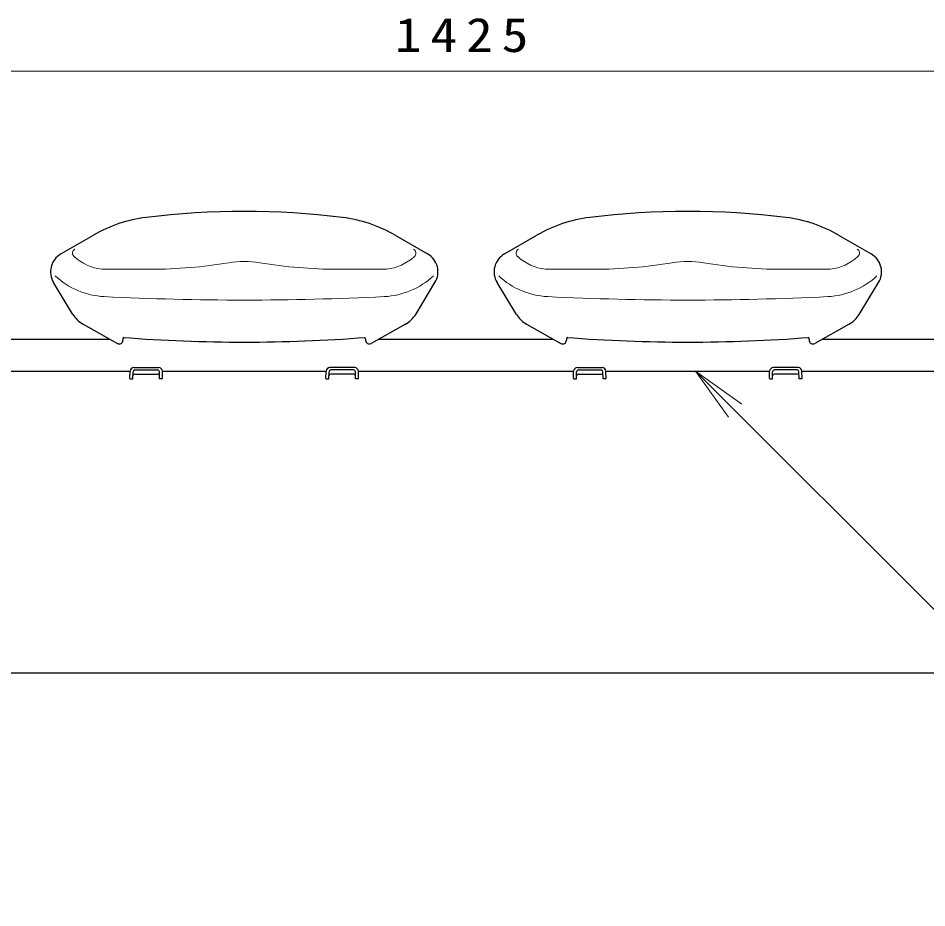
# Model space of a CAD drawing. Units: millimetres on the paper, scale 1:20. Extents: x -365 to 12, y -40 to 257.
# Drawn here: x -286.65 to -238, y 93.97 to 141.6 of the extents above; entities that cross this region are included whole.
import ezdxf

# ---------------------------------------------------------------- set-up
doc = ezdxf.new("R2010")
doc.units = ezdxf.units.MM
doc.layers.add('LY_1', color=7, linetype='Continuous', lineweight=25)
doc.styles.add('ＭＳ ゴシック', font='')
doc.styles.get('ＭＳ ゴシック').set_extended_font_data('MS Gothic')

# ---------------------------------------------------------------- blocks, each defined once
blk = doc.blocks.new('open_arrow')
at = {"color": 0, "linetype": 'Continuous', "lineweight": -2}
blk.add_lwpolyline([(7.5, 1.25), (0, 0), (7.5, -1.25)], dxfattribs=at)

msp = doc.modelspace()

# ---------------------------------------------------------------- linework, layer by layer
at = {"layer": 'LY_1', "lineweight": 13}
for p, q in [((-298.298, 138.76), (-227.048, 138.76)), ((-282.17, 128.16), (-279.548, 128.16)), ((-269.548, 128.16), (-266.926, 128.16)), ((-258.42, 128.16), (-255.798, 128.16)), ((-245.798, 128.16), (-243.176, 128.16)), ((-250.386, 122.71), (-221.647, 93.971))]:
    msp.add_line(p, q, dxfattribs=at)
at = {"layer": 'LY_1'}
for p, q in [((-284.369, 128.98), (-282.625, 129.987)), ((-266.471, 129.987), (-264.727, 128.98)), ((-260.619, 128.98), (-258.875, 129.987)), ((-242.721, 129.987), (-240.977, 128.98)), ((-283.727, 125.746), (-284.762, 127.444)), ((-265.369, 125.746), (-264.335, 127.444)), ((-259.977, 125.746), (-261.011, 127.444)), ((-241.619, 125.746), (-240.585, 127.444)), ((-283.181, 125.218), (-281.343, 124.186)), ((-265.915, 125.218), (-267.753, 124.186)), ((-259.431, 125.218), (-257.593, 124.186)), ((-242.165, 125.218), (-244.003, 124.186)), ((-291.103, 124.41), (-281.743, 124.41)), ((-281.048, 124.41), (-281.048, 124.359)), ((-268.048, 124.41), (-268.048, 124.359)), ((-267.353, 124.41), (-257.993, 124.41)), ((-257.298, 124.41), (-257.298, 124.359)), ((-244.298, 124.41), (-244.298, 124.359)), ((-243.603, 124.41), (-234.243, 124.41)), ((-292.186, 122.71), (-280.663, 122.71)), ((-280.673, 122.304), (-280.663, 122.71)), ((-280.513, 122.3), (-280.504, 122.669)), ((-280.463, 122.893), (-279.133, 122.893)), ((-280.404, 122.767), (-279.192, 122.767)), ((-279.083, 122.3), (-279.092, 122.669)), ((-278.933, 122.71), (-270.165, 122.71)), ((-278.923, 122.304), (-278.933, 122.71)), ((-270.175, 122.304), (-270.165, 122.71)), ((-270.016, 122.3), (-270.006, 122.669)), ((-268.635, 122.893), (-269.966, 122.893)), ((-268.695, 122.767), (-269.906, 122.767)), ((-268.586, 122.3), (-268.595, 122.669)), ((-268.426, 122.304), (-268.436, 122.71)), ((-268.436, 122.71), (-256.913, 122.71)), ((-256.923, 122.304), (-256.913, 122.71)), ((-256.763, 122.3), (-256.754, 122.669)), ((-256.713, 122.893), (-255.383, 122.893)), ((-256.654, 122.767), (-255.442, 122.767)), ((-255.333, 122.3), (-255.342, 122.669)), ((-255.183, 122.71), (-246.415, 122.71)), ((-255.173, 122.304), (-255.183, 122.71)), ((-246.425, 122.304), (-246.415, 122.71)), ((-246.266, 122.3), (-246.256, 122.669)), ((-244.885, 122.893), (-246.216, 122.893)), ((-244.945, 122.767), (-246.156, 122.767)), ((-244.836, 122.3), (-244.845, 122.669)), ((-244.676, 122.304), (-244.686, 122.71)), ((-244.686, 122.71), (-233.163, 122.71)), ((-280.673, 122.3), (-280.513, 122.3)), ((-280.409, 122.55), (-279.187, 122.55)), ((-278.923, 122.3), (-279.083, 122.3)), ((-270.176, 122.3), (-270.015, 122.3)), ((-268.689, 122.55), (-269.912, 122.55)), ((-268.426, 122.3), (-268.586, 122.3)), ((-256.923, 122.3), (-256.763, 122.3)), ((-256.659, 122.55), (-255.437, 122.55)), ((-255.173, 122.3), (-255.333, 122.3)), ((-246.426, 122.3), (-246.265, 122.3)), ((-244.939, 122.55), (-246.162, 122.55)), ((-244.676, 122.3), (-244.836, 122.3)), ((-294.548, 106.56), (-216.673, 106.56))]:
    msp.add_line(p, q, dxfattribs=at)
for centre, radius, start, end in [((-278.875, 123.492), 7.5, 97.1018, 120), ((-274.548, 88.76), 42.5, 82.8982, 97.1018), ((-270.221, 123.492), 7.5, 60, 82.8982), ((-255.125, 123.492), 7.5, 97.1018, 120), ((-250.798, 88.76), 42.5, 82.8982, 97.1018), ((-246.471, 123.492), 7.5, 60, 82.8982), ((-283.815, 128.02), 1.108, 119.9999, 211.3371), ((-265.281, 128.02), 1.108, 328.6628, 60), ((-260.065, 128.02), 1.108, 119.9999, 211.3371), ((-241.531, 128.02), 1.108, 328.6628, 60), ((-282.446, 126.526), 1.5, 211.3371, 240.6728), ((-266.65, 126.526), 1.5, 299.3272, 328.6629), ((-258.696, 126.526), 1.5, 211.3371, 240.6728), ((-242.9, 126.526), 1.5, 299.3272, 328.6629), ((-281.246, 124.359), 0.198, 240.6733, 0), ((-274.548, 208.885), 84.625, 265.59479, 274.40519), ((-280.948, 124.41), 0.1, 108.597, 180), ((-268.148, 124.41), 0.1, 0, 71.403), ((-267.85, 124.359), 0.198, 180, 299.3268), ((-257.496, 124.359), 0.198, 240.6733, 0), ((-250.798, 208.885), 84.625, 265.59479, 274.40519), ((-257.198, 124.41), 0.1, 108.597, 180), ((-244.398, 124.41), 0.1, 0, 71.403), ((-244.1, 124.359), 0.198, 180, 299.3268), ((-280.463, 122.693), 0.2, 90, 178.5613), ((-280.404, 122.667), 0.1, 90, 178.5613), ((-279.192, 122.667), 0.1, 1.4387, 90), ((-279.133, 122.693), 0.2, 1.4387, 90), ((-269.966, 122.693), 0.2, 90, 178.5613), ((-269.906, 122.667), 0.1, 90, 178.5613), ((-268.695, 122.667), 0.1, 1.4387, 90), ((-268.635, 122.693), 0.2, 1.4387, 90), ((-256.713, 122.693), 0.2, 90, 178.5613), ((-256.654, 122.667), 0.1, 90, 178.5613), ((-255.442, 122.667), 0.1, 1.4387, 90), ((-255.383, 122.693), 0.2, 1.4387, 90), ((-246.216, 122.693), 0.2, 90, 178.5613), ((-246.156, 122.667), 0.1, 90, 178.5613), ((-244.945, 122.667), 0.1, 1.4387, 90), ((-244.885, 122.693), 0.2, 1.4387, 90), ((-280.409, 122.45), 0.1, 90, 178.5613), ((-279.187, 122.45), 0.1, 1.4388, 90), ((-269.912, 122.45), 0.1, 90, 178.5612), ((-268.689, 122.45), 0.1, 1.4387, 90), ((-256.659, 122.45), 0.1, 90, 178.5613), ((-255.437, 122.45), 0.1, 1.4388, 90), ((-246.162, 122.45), 0.1, 90, 178.5612), ((-244.939, 122.45), 0.1, 1.4387, 90)]:
    msp.add_arc(centre, radius, start, end, dxfattribs=at)
at = {"layer": 'LY_1', "lineweight": 13}
for centre, radius, start, end in [((-283.49, 129.026), 0.25, 120, 227.7801), ((-265.607, 129.026), 0.25, 312.2201, 60.0001), ((-259.74, 129.026), 0.25, 120, 227.7801), ((-241.857, 129.026), 0.25, 312.2201, 60.0001), ((-281.843, 130.84), 2.7, 227.78, 263.047), ((-279.548, 153.223), 25.062, 270, 279.5739), ((-274.548, 123.579), 5, 80.4261, 99.5739), ((-269.548, 153.223), 25.062, 260.426, 270), ((-267.253, 130.84), 2.7, 276.953, 312.22), ((-258.093, 130.84), 2.7, 227.78, 263.047), ((-255.798, 153.223), 25.062, 270, 279.5739), ((-250.798, 123.579), 5, 80.4261, 99.5739), ((-245.798, 153.223), 25.062, 260.426, 270), ((-243.503, 130.84), 2.7, 276.953, 312.22), ((-281.843, 130.84), 4.15, 227.0085, 267.1708), ((-267.253, 130.84), 4.15, 272.8292, 312.9914), ((-258.093, 130.84), 4.15, 227.0085, 267.1708), ((-243.503, 130.84), 4.15, 272.8292, 312.9914), ((-274.548, 278.46), 151.95, 267.17081, 272.82917), ((-250.798, 278.46), 151.95, 267.17081, 272.82917)]:
    msp.add_arc(centre, radius, start, end, dxfattribs=at)

# ---------------------------------------------------------------- block references
at = {"layer": 'LY_1', "lineweight": 13, "xscale": 0.4, "yscale": 0.4, "rotation": 315}
msp.add_blockref('open_arrow', (-250.386, 122.71), dxfattribs=at)

# ---------------------------------------------------------------- texts
at = {"layer": 'LY_1', "insert": (-262.673, 139.76), "char_height": 1.833, "attachment_point": 8, "style": 'ＭＳ ゴシック'}
msp.add_mtext('\\T1.33;\\W1.15;1425', dxfattribs=at)

doc.saveas('drawing.dxf')
